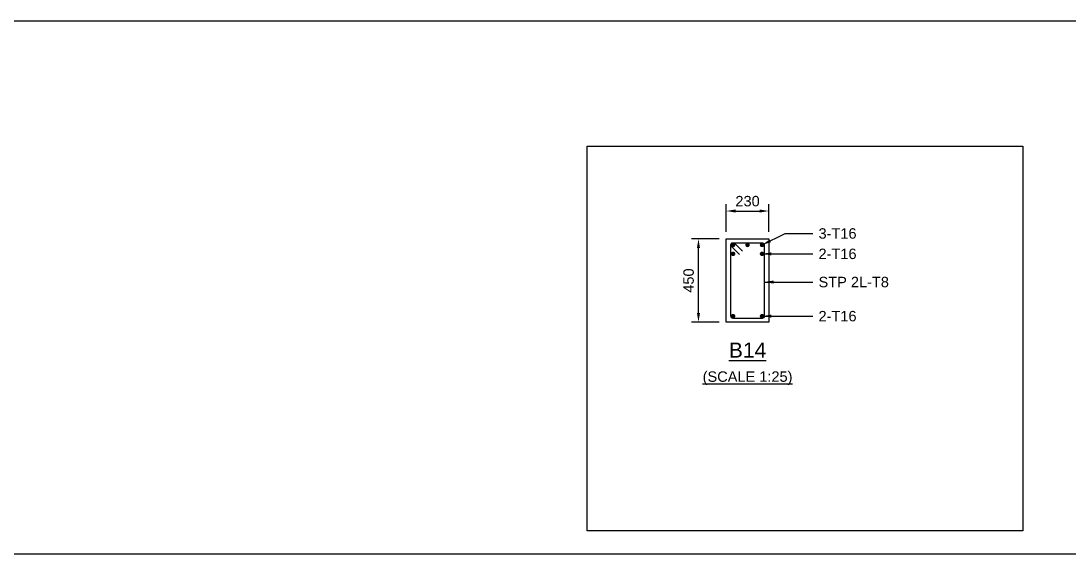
# Model space of a CAD drawing. Header units: inches. Extents: x -2000 to 143800, y -765100 to 3300.
# Drawn here: x 34774 to 57400, y -235200 to -223700 of the extents above; entities that cross this region are included whole.
import ezdxf
from ezdxf.enums import TextEntityAlignment as Align

# ---------------------------------------------------------------- set-up
doc = ezdxf.new("R2010")
doc.units = ezdxf.units.IN
doc.header["$LTSCALE"] = 1000
doc.header["$MEASUREMENT"] = 0
for name, color, linetype in [('Concrete Line', 2, 'Continuous'), ('Dimension', 31, 'Continuous'), ('Labels', 4, 'Continuous'), ('Link', 225, 'Continuous'), ('Reinforcement', 4, 'Continuous'), ('Schedule Border', 60, 'Continuous'), ('Text', 31, 'Continuous')]:
    doc.layers.add(name, color=color, linetype=linetype)
doc.styles.add('SC-SansSerif', font='SansSerif')
doc.dimstyles.new('SCBBSDimStyl', dxfattribs={"dimtxt": 225, "dimasz": 200, "dimexe": 150, "dimexo": 150, "dimgap": 100, "dimtad": 1, "dimtoh": 1, "dimdec": 0, "dimzin": 0, "dimdsep": 46, "dimtxsty": 'SC-SansSerif', "dimcen": 0.09, "dimclrd": 8, "dimclre": 8, "dimclrt": 31, "dimadec": 0, "dimazin": 0, "dimtfac": 1, "dimtdec": 0, "dimtix": 1, "dimtofl": 0, "dimtmove": 0, "dimatfit": 3, "dimfxl": 1, "dimtolj": 1, "dimtzin": 0, "dimarcsym": 0})

# ---------------------------------------------------------------- blocks, each defined once
blk = doc.blocks.new('*D155')
at = {"color": 8, "linetype": 'ByBlock', "lineweight": -2}
for p, q in [((50000, -228250), (50000, -227650)), ((50200, -227800), (50720, -227800)), ((50920, -228250), (50920, -227650))]:
    blk.add_line(p, q, dxfattribs=at)
at = {"color": 8}
for points in [[(50000, -227800), (50200, -227767), (50200, -227833)], [(50920, -227800), (50720, -227833), (50720, -227767)]]:
    blk.add_solid(points, dxfattribs=at)
at = {"layer": 'DEFPOINTS', "color": 31}
for p in [(50000, -227800), (50000, -228400), (50920, -228400)]:
    blk.add_point(p, dxfattribs=at)
at = {"color": 31, "insert": (50460, -227588), "char_height": 225, "attachment_point": 5, "style": 'SC-SansSerif'}
blk.add_mtext('\\A1;230', dxfattribs=at)
blk = doc.blocks.new('*D156')
at = {"color": 8, "linetype": 'ByBlock', "lineweight": -2}
for p, q in [((49850, -228400), (49250, -228400)), ((49400, -230000), (49400, -228600)), ((49850, -230200), (49250, -230200))]:
    blk.add_line(p, q, dxfattribs=at)
at = {"color": 8}
for points in [[(49400, -228400), (49433, -228600), (49367, -228600)], [(49400, -230200), (49367, -230000), (49433, -230000)]]:
    blk.add_solid(points, dxfattribs=at)
at = {"layer": 'DEFPOINTS', "color": 31}
for p in [(50000, -228400), (49400, -230200), (50000, -230200)]:
    blk.add_point(p, dxfattribs=at)
at = {"color": 31, "insert": (49188, -229300), "char_height": 225, "attachment_point": 5, "rotation": 90, "style": 'SC-SansSerif'}
blk.add_mtext('\\A1;450', dxfattribs=at)

msp = doc.modelspace()

# ---------------------------------------------------------------- linework, layer by layer
at = {"layer": 'Concrete Line'}
msp.add_lwpolyline([(50000, -228400), (50920, -228400), (50920, -230200), (50000, -230200)], close=True, dxfattribs=at)
at = {"layer": 'Link'}
msp.add_lwpolyline([(50283.8, -228735.6), (50114.1, -228565.9, -0.6681786), (50148, -228484), (50772, -228484, -0.4142136), (50820, -228532), (50820, -230068, -0.4142136), (50772, -230116), (50148, -230116, -0.4142136), (50100, -230068), (50100, -228532, -0.6681786), (50181.9, -228498.1), (50351.7, -228667.8)], format="xyb", dxfattribs=at)
at = {"layer": 'Reinforcement', "const_width": 48}
for points in [[(50124, -228532, 1), (50172, -228532, 1)], [(50436, -228532, 1), (50484, -228532, 1)], [(50748, -228532, 1), (50796, -228532, 1)], [(50124, -228724, 1), (50172, -228724, 1)], [(50748, -228724, 1), (50796, -228724, 1)], [(50124, -230068, 1), (50172, -230068, 1)], [(50748, -230068, 1), (50796, -230068, 1)]]:
    msp.add_lwpolyline(points, format="xyb", close=True, dxfattribs=at)
at = {"layer": 'Schedule Border'}
for points in [[(-2000, -223700), (132200, -223700), (132200, -235200), (-2000, -235200)], [(47000, -226400), (56400, -226400), (56400, -234700), (47000, -234700)]]:
    msp.add_lwpolyline(points, close=True, dxfattribs=at)

# ---------------------------------------------------------------- texts
at = {"layer": 'Labels', "style": 'SC-SansSerif'}
msp.add_text('%%uB14', height=325, dxfattribs=at).set_placement((50460, -230800), align=Align.MIDDLE)
at = {"layer": 'Text', "style": 'SC-SansSerif'}
for s, p in [('3-T16', (51992, -228284)), ('2-T16', (51992, -228724)), ('STP 2L-T8', (51992, -229332)), ('2-T16', (51992, -230068))]:
    msp.add_text(s, height=225, dxfattribs=at).set_placement(p, align=Align.MIDDLE_LEFT)
msp.add_text('%%u(SCALE 1:25)', height=225, dxfattribs=at).set_placement((50460, -231400), align=Align.MIDDLE)

# ---------------------------------------------------------------- dimensions: what is measured, and where the dimension line sits
at = {"layer": 'Dimension'}
for base, p1, p2, angle, text, picture, middle in [((50920, -227800), (50000, -228400), (50920, -228400), 0, '230', '*D155', (50460, -227800)), ((49400, -228400), (50000, -230200), (50000, -228400), 90, '450', '*D156', (49400, -229300))]:
    dim = msp.add_linear_dim(base=base, p1=p1, p2=p2, angle=angle, text=text, dimstyle='SCBBSDimStyl', override={"dimjust": 0}, dxfattribs=at)
    dim.commit()
    dim.dimension.update_dxf_attribs({"geometry": picture, "text_midpoint": middle, "dimtype": 129})

# ---------------------------------------------------------------- leaders
at = {"layer": 'Dimension', "color": 8}
for points in [[(50772, -228532), (51272, -228284), (51872, -228284)], [(50772, -228724), (51272, -228724), (51872, -228724)], [(50820, -229332), (51872, -229332)], [(50772, -230068), (51272, -230068), (51872, -230068)]]:
    msp.add_leader(points, dimstyle='SCBBSDimStyl', dxfattribs=at)

doc.saveas('drawing.dxf')
